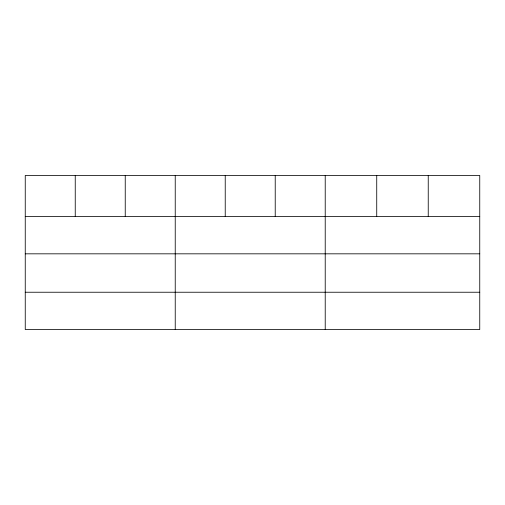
<?xml version="1.0" encoding="UTF-8"?>
<svg xmlns="http://www.w3.org/2000/svg" width="505" height="505" viewBox="0 0 505 505"><rect width="100%" height="100%" fill="white"/><g stroke="black" fill="none" stroke-linecap="round" stroke-linejoin="round"><path stroke-width="0.76" d="M479.75 253.826L479.75 175.475L25.25 175.475L25.25 329.525L479.75 329.525L479.75 253.826L25.25 253.826M25.25 216.538L479.75 216.538M25.25 292.237L479.75 292.237M428.24 175.475L428.24 216.538M376.73 175.475L376.73 216.538M325.22 175.475L325.22 329.525M275.225 175.475L275.225 216.538M225.23 175.475L225.23 216.538M175.235 175.475L175.235 329.525M125.24 175.475L125.24 216.538M75.245 175.475L75.245 216.538"/></g></svg>
